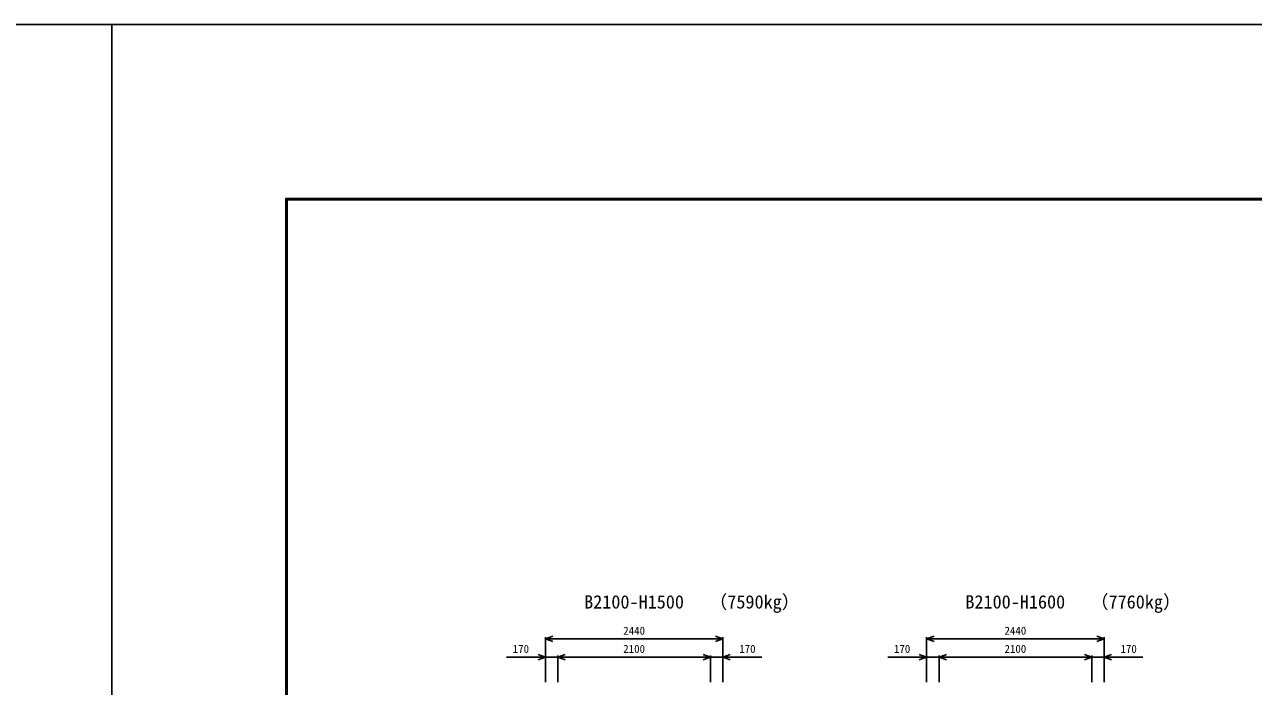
# Model space of a CAD drawing. Units: millimetres, scale not verified. Extents: x -100800 to 100800, y -35640 to 35640.
# Drawn here: x -1200 to 15691, y 26539 to 35640 of the extents above; entities that cross this region are included whole.
import ezdxf
from ezdxf.enums import TextEntityAlignment as Align

# ---------------------------------------------------------------- set-up
doc = ezdxf.new("R2010")
doc.units = ezdxf.units.MM
doc.header["$LTSCALE"] = 120
for name, color, linetype, lineweight in [('0-0_DIM', 7, 'Continuous', 25), ('0-1_Defpoints', 5, 'Continuous', 25), ('0-7_TXT', 7, 'Continuous', 25), ('0-8_WAKU', 3, 'Continuous', 25)]:
    doc.layers.add(name, color=color, linetype=linetype, lineweight=lineweight)
doc.styles.add('ＭＳ ゴシック', font='')
doc.styles.get('ＭＳ ゴシック').set_extended_font_data('MS Gothic')

msp = doc.modelspace()

# ---------------------------------------------------------------- linework, layer by layer
at = {"layer": '0-0_DIM'}
for p, q in [((5959.1, 27216.6), (5959.1, 26598)), ((8399.1, 27216.6), (8399.1, 26598)), ((11199.1, 27216.6), (11199.1, 26598)), ((13639.1, 27216.6), (13639.1, 26598)), ((5959.1, 27192.6), (8399.1, 27192.6)), ((11199.1, 27192.6), (13639.1, 27192.6)), ((5426.4, 26942.6), (5959.1, 26942.6)), ((6129.1, 26966.6), (6129.1, 26598)), ((8229.1, 26966.6), (8229.1, 26598)), ((8931.8, 26942.6), (8399.1, 26942.6)), ((10666.4, 26942.6), (11199.1, 26942.6)), ((11369.1, 26966.6), (11369.1, 26598)), ((13469.1, 26966.6), (13469.1, 26598)), ((14171.8, 26942.6), (13639.1, 26942.6))]:
    msp.add_line(p, q, dxfattribs=at)
for points in [[(6060.6, 27155.7), (5959.1, 27192.6), (6060.6, 27229.6)], [(8297.6, 27155.7), (8399.1, 27192.6), (8297.6, 27229.6)], [(11300.6, 27155.7), (11199.1, 27192.6), (11300.6, 27229.6)], [(13537.6, 27155.7), (13639.1, 27192.6), (13537.6, 27229.6)], [(5857.6, 26905.7), (5959.1, 26942.6), (5857.6, 26979.6)], [(5959.1, 26942.6), (6129.1, 26942.6), (8229.1, 26942.6), (8399.1, 26942.6)], [(6230.6, 26905.7), (6129.1, 26942.6), (6230.6, 26979.6)], [(8127.6, 26905.7), (8229.1, 26942.6), (8127.6, 26979.6)], [(8500.6, 26905.7), (8399.1, 26942.6), (8500.6, 26979.6)], [(11097.6, 26905.7), (11199.1, 26942.6), (11097.6, 26979.6)], [(11199.1, 26942.6), (11369.1, 26942.6), (13469.1, 26942.6), (13639.1, 26942.6)], [(11470.6, 26905.7), (11369.1, 26942.6), (11470.6, 26979.6)], [(13367.6, 26905.7), (13469.1, 26942.6), (13367.6, 26979.6)], [(13740.6, 26905.7), (13639.1, 26942.6), (13740.6, 26979.6)]]:
    msp.add_lwpolyline(points, dxfattribs=at)
at = {"layer": '0-1_Defpoints'}
for points in [[(-100800, -35640), (0, -35640), (0, 35640), (-100800, 35640)], [(0, -35640), (100800, -35640), (100800, 35640), (0, 35640)]]:
    msp.add_lwpolyline(points, close=True, dxfattribs=at)
at = {"layer": '0-8_WAKU', "lineweight": 50}
msp.add_lwpolyline([(2400, -33240), (98400, -33240), (98400, 33240), (2400, 33240)], close=True, dxfattribs=at)

# ---------------------------------------------------------------- texts
at = {"layer": '0-0_DIM', "style": 'ＭＳ ゴシック'}
for s, p in [('2440', (7029.1, 27217.6)), ('2440', (12269.1, 27217.6)), ('170', (5509.8, 26967.6)), ('2100', (7029.1, 26967.6)), ('170', (8623.4, 26967.6)), ('170', (10749.8, 26967.6)), ('2100', (12269.1, 26967.6)), ('170', (13863.4, 26967.6))]:
    msp.add_text(s, height=110, dxfattribs=at).set_placement(p, align=Align.BOTTOM_LEFT)
at = {"layer": '0-7_TXT', "style": 'ＭＳ ゴシック'}
for s, p in [('B2100-H1500', (6491.6, 27555.3)), ('（7590kg）', (8209.3, 27555.3)), ('B2100-H1600', (11731.6, 27555.3)), ('（7760kg）', (13449.3, 27555.3))]:
    msp.add_text(s, height=183.3, dxfattribs=at).set_placement(p, align=Align.BOTTOM_LEFT)

doc.saveas('drawing.dxf')
